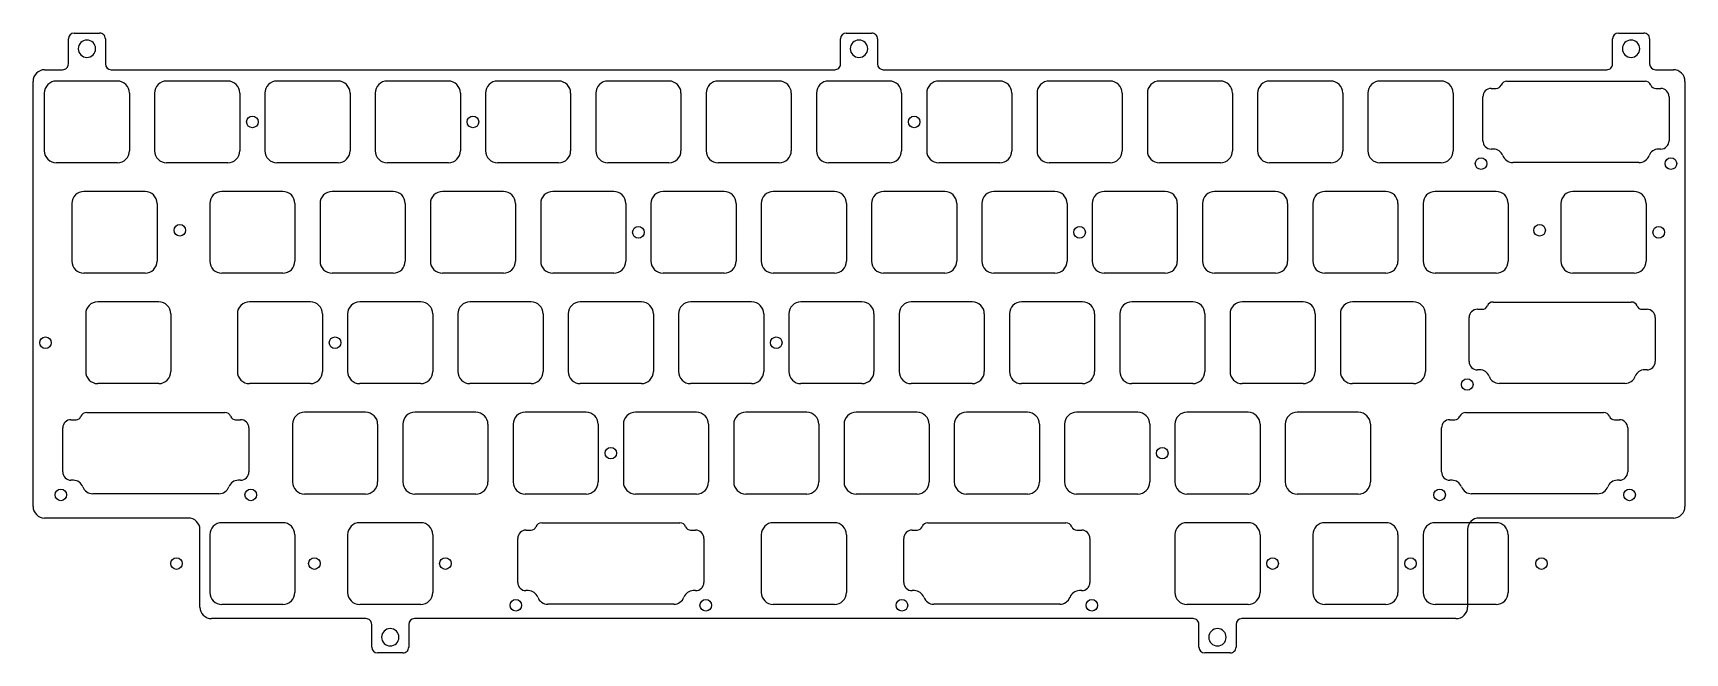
# Model space of a CAD drawing. Header units: millimetres. Extents: x -9 to 276, y -92 to 15.
import ezdxf

# ---------------------------------------------------------------- set-up
doc = ezdxf.new("R2010")
doc.units = ezdxf.units.MM
doc.header["$MEASUREMENT"] = 0
doc.layers.add('BLACK', color=7, linetype='CONTINUOUS')
doc.layers.add('Edge.Cuts', color=53, linetype='CONTINUOUS')

msp = doc.modelspace()

# ---------------------------------------------------------------- linework, layer by layer
at = {"layer": 'BLACK', "linetype": 'Continuous'}
for p, q in [((12.41875, -31.05), (1.868749, -31.05)), ((-0.20625, -33.125), (-0.20625, -43.075001)), ((14.49375, -33.125), (14.49375, -43.075)), ((12.41875, -45.15), (1.86875, -45.15))]:
    msp.add_line(p, q, dxfattribs=at)
at = {"layer": 'BLACK'}
for centre, radius, start, end in [((1.868754, -33.125004), 2.075004, 90.00013806, 179.99988955), ((12.41875, -33.125), 2.075, 0, 90), ((1.868752, -43.074998), 2.075002, 180.00008284, 269.99994478), ((12.41875, -43.075), 2.075, 270, 0)]:
    msp.add_arc(centre, radius, start, end, dxfattribs=at)
at = {"layer": 'Edge.Cuts', "linetype": 'Continuous'}
for p, q in [((-3.2, 10), (-3.2, 14.33)), ((-2.2, 15.33), (2.2, 15.33)), ((3.2, 14.33), (3.2, 10)), ((130.15, 10), (130.15, 14.33)), ((131.15, 15.33), (135.55, 15.33)), ((136.55, 14.33), (136.55, 10)), ((263.5, 10), (263.5, 14.33)), ((264.5, 15.33), (268.9, 15.33)), ((269.9, 14.33), (269.9, 10)), ((-7.3, 9), (-4.2, 9)), ((4.2, 9), (129.15, 9)), ((137.55, 9), (262.5, 9)), ((270.9, 9), (274, 9)), ((-9.3, -66.34), (-9.3, 7)), ((5.275, 7.05), (-5.275, 7.05)), ((24.325, 7.05), (13.775, 7.05)), ((43.375, 7.05), (32.825, 7.05)), ((62.425, 7.05), (51.875, 7.05)), ((81.475, 7.05), (70.925, 7.05)), ((100.525, 7.05), (89.975, 7.05)), ((119.575, 7.05), (109.025, 7.05)), ((138.625, 7.05), (128.075, 7.05)), ((157.675, 7.05), (147.125, 7.05)), ((176.725, 7.05), (166.175, 7.05)), ((195.775, 7.05), (185.225, 7.05)), ((214.825, 7.05), (204.275, 7.05)), ((233.875, 7.05), (223.325, 7.05)), ((242.52436, 5.77544), (243.38997, 5.77544)), ((245.24718, 7.0276), (269.10242, 7.0276)), ((270.95963, 5.77544), (271.82524, 5.77544)), ((276, 7), (276, -66.34)), ((-7.35, 4.975), (-7.35, -4.975)), ((7.35, 4.975), (7.35, -4.975)), ((11.7, 4.975), (11.7, -4.975)), ((26.4, 4.975), (26.4, -4.975)), ((30.75, 4.975), (30.75, -4.975)), ((45.45, 4.975), (45.45, -4.975)), ((49.8, 4.975), (49.8, -4.975)), ((64.5, 4.975), (64.5, -4.975)), ((68.85, 4.975), (68.85, -4.975)), ((83.55, 4.975), (83.55, -4.975)), ((87.9, 4.975), (87.9, -4.975)), ((102.6, 4.975), (102.6, -4.975)), ((106.95, 4.975), (106.95, -4.975)), ((121.65, 4.975), (121.65, -4.975)), ((126, 4.975), (126, -4.975)), ((140.7, 4.975), (140.7, -4.975)), ((145.05, 4.975), (145.05, -4.975)), ((159.75, 4.975), (159.75, -4.975)), ((164.1, 4.975), (164.1, -4.975)), ((178.8, 4.975), (178.8, -4.975)), ((183.15, 4.975), (183.15, -4.975)), ((197.85, 4.975), (197.85, -4.975)), ((202.2, 4.975), (202.2, -4.975)), ((216.9, 4.975), (216.9, -4.975)), ((221.25, 4.975), (221.25, -4.975)), ((235.95, 4.975), (235.95, -4.975)), ((241.09936, -3.25044), (241.09936, 4.35044)), ((273.25024, 4.35044), (273.25024, -3.25044)), ((242.9284, -4.67544), (242.52436, -4.67544)), ((271.82524, -4.67544), (271.4212, -4.67544)), ((5.275, -7.05), (-5.275, -7.05)), ((24.325, -7.05), (13.775, -7.05)), ((43.375, -7.05), (32.825, -7.05)), ((62.425, -7.05), (51.875, -7.05)), ((81.475, -7.05), (70.925, -7.05)), ((100.525, -7.05), (89.975, -7.05)), ((119.575, -7.05), (109.025, -7.05)), ((138.625, -7.05), (128.075, -7.05)), ((157.675, -7.05), (147.125, -7.05)), ((176.725, -7.05), (166.175, -7.05)), ((195.775, -7.05), (185.225, -7.05)), ((214.825, -7.05), (204.275, -7.05)), ((233.875, -7.05), (223.325, -7.05)), ((268.0503, -7.01191), (246.2993, -7.01191)), ((-2.587499, -14.074999), (-2.587499, -24.025001)), ((10.0375, -12), (-0.5125, -12)), ((12.112501, -14.075), (12.112501, -24.025)), ((21.225, -14.075), (21.225, -24.025)), ((33.85, -12), (23.3, -12)), ((35.925, -14.075), (35.925, -24.025)), ((40.275, -14.075), (40.275, -24.025)), ((52.9, -12), (42.35, -12)), ((54.975, -14.075), (54.975, -24.025)), ((59.325, -14.075), (59.325, -24.025)), ((71.95, -12), (61.4, -12)), ((74.025, -14.075), (74.025, -24.025)), ((78.375, -14.075), (78.375, -24.025)), ((91, -12), (80.45, -12)), ((93.075, -14.075), (93.075, -24.025)), ((97.425, -14.075), (97.425, -24.025)), ((110.05, -12), (99.5, -12)), ((112.125, -14.075), (112.125, -24.025)), ((116.475, -14.075), (116.475, -24.025)), ((129.1, -12), (118.55, -12)), ((131.175, -14.075), (131.175, -24.025)), ((135.525, -14.075), (135.525, -24.025)), ((148.15, -12), (137.6, -12)), ((150.225, -14.075), (150.225, -24.025)), ((154.575, -14.075), (154.575, -24.025)), ((167.2, -12), (156.65, -12)), ((169.275, -14.075), (169.275, -24.025)), ((173.625, -14.075), (173.625, -24.025)), ((186.25, -12), (175.7, -12)), ((188.325, -14.075), (188.325, -24.025)), ((192.675, -14.075), (192.675, -24.025)), ((205.3, -12), (194.75, -12)), ((207.375, -14.075), (207.375, -24.025)), ((211.725, -14.075), (211.725, -24.025)), ((224.35, -12), (213.8, -12)), ((226.425, -14.075), (226.425, -24.025)), ((230.775, -14.075), (230.775, -24.025)), ((243.4, -12), (232.85, -12)), ((245.475, -14.075), (245.475, -24.025)), ((254.5875, -14.075), (254.5875, -24.025001)), ((267.2125, -12), (256.662499, -12)), ((269.2875, -14.075), (269.2875, -24.025)), ((10.0375, -26.100001), (-0.5125, -26.1)), ((33.85, -26.1), (23.3, -26.1)), ((52.9, -26.1), (42.35, -26.1)), ((71.95, -26.1), (61.4, -26.1)), ((91, -26.1), (80.45, -26.1)), ((110.05, -26.1), (99.5, -26.1)), ((129.1, -26.1), (118.55, -26.1)), ((148.15, -26.1), (137.6, -26.1)), ((167.2, -26.1), (156.65, -26.1)), ((186.25, -26.1), (175.7, -26.1)), ((205.3, -26.1), (194.75, -26.1)), ((224.35, -26.1), (213.8, -26.1)), ((243.4, -26.1), (232.85, -26.1)), ((267.2125, -26.1), (256.6625, -26.1)), ((38.6125, -31.05), (28.0625, -31.05)), ((57.6625, -31.05), (47.1125, -31.05)), ((76.7125, -31.05), (66.1625, -31.05)), ((95.7625, -31.05), (85.2125, -31.05)), ((114.8125, -31.05), (104.2625, -31.05)), ((133.8625, -31.05), (123.3125, -31.05)), ((152.9125, -31.05), (142.3625, -31.05)), ((171.9625, -31.05), (161.4125, -31.05)), ((191.0125, -31.05), (180.4625, -31.05)), ((210.0625, -31.05), (199.5125, -31.05)), ((229.1125, -31.05), (218.5625, -31.05)), ((242.86593, -31.0724), (266.72117, -31.0724)), ((25.9875, -33.125), (25.9875, -43.075)), ((40.6875, -33.125), (40.6875, -43.075)), ((45.0375, -33.125), (45.0375, -43.075)), ((59.7375, -33.125), (59.7375, -43.075)), ((64.0875, -33.125), (64.0875, -43.075)), ((78.7875, -33.125), (78.7875, -43.075)), ((83.1375, -33.125), (83.1375, -43.075)), ((97.8375, -33.125), (97.8375, -43.075)), ((102.1875, -33.125), (102.1875, -43.075)), ((116.8875, -33.125), (116.8875, -43.075)), ((121.2375, -33.125), (121.2375, -43.075)), ((135.9375, -33.125), (135.9375, -43.075)), ((140.2875, -33.125), (140.2875, -43.075)), ((154.9875, -33.125), (154.9875, -43.075)), ((159.3375, -33.125), (159.3375, -43.075)), ((174.0375, -33.125), (174.0375, -43.075)), ((178.3875, -33.125), (178.3875, -43.075)), ((193.0875, -33.125), (193.0875, -43.075)), ((197.4375, -33.125), (197.4375, -43.075)), ((212.1375, -33.125), (212.1375, -43.075)), ((216.4875, -33.125), (216.4875, -43.075)), ((231.1875, -33.125), (231.1875, -43.075)), ((238.71811, -41.35044), (238.71811, -33.74956)), ((240.14311, -32.32456), (241.00872, -32.32456)), ((268.57838, -32.32456), (269.44399, -32.32456)), ((270.86899, -33.74956), (270.86899, -41.35044)), ((240.54715, -42.77544), (240.14311, -42.77544)), ((269.44399, -42.77544), (269.03995, -42.77544)), ((38.6125, -45.15), (28.0625, -45.15)), ((57.6625, -45.15), (47.1125, -45.15)), ((76.7125, -45.15), (66.1625, -45.15)), ((95.7625, -45.15), (85.2125, -45.15)), ((114.8125, -45.15), (104.2625, -45.15)), ((133.8625, -45.15), (123.3125, -45.15)), ((152.9125, -45.15), (142.3625, -45.15)), ((171.9625, -45.15), (161.4125, -45.15)), ((191.0125, -45.15), (180.4625, -45.15)), ((210.0625, -45.15), (199.5125, -45.15)), ((229.1125, -45.15), (218.5625, -45.15)), ((265.66905, -45.11191), (243.91805, -45.11191)), ((-0.02157, -50.1224), (23.83367, -50.1224)), ((48.1375, -50.1), (37.5875, -50.1)), ((67.1875, -50.1), (56.6375, -50.1)), ((86.2375, -50.1), (75.6875, -50.1)), ((105.2875, -50.1), (94.7375, -50.1)), ((124.3375, -50.1), (113.7875, -50.1)), ((143.3875, -50.1), (132.8375, -50.1)), ((162.4375, -50.1), (151.8875, -50.1)), ((181.4875, -50.1), (170.9375, -50.1)), ((200.5375, -50.1), (189.9875, -50.1)), ((219.5875, -50.1), (209.0375, -50.1)), ((238.10343, -50.1224), (261.95867, -50.1224)), ((-4.16939, -60.40044), (-4.16939, -52.79956)), ((-2.74439, -51.37456), (-1.87878, -51.37456)), ((25.69088, -51.37456), (26.55649, -51.37456)), ((27.98149, -52.79956), (27.98149, -60.40044)), ((35.5125, -52.175), (35.5125, -62.125)), ((50.2125, -52.175), (50.2125, -62.125)), ((54.5625, -52.175), (54.5625, -62.125)), ((69.2625, -52.175), (69.2625, -62.125)), ((73.6125, -52.175), (73.6125, -62.125)), ((88.3125, -52.175), (88.3125, -62.125)), ((92.6625, -52.175), (92.6625, -62.125)), ((107.3625, -52.175), (107.3625, -62.125)), ((111.7125, -52.175), (111.7125, -62.125)), ((126.4125, -52.175), (126.4125, -62.125)), ((130.7625, -52.175), (130.7625, -62.125)), ((145.4625, -52.175), (145.4625, -62.125)), ((149.8125, -52.175), (149.8125, -62.125)), ((164.5125, -52.175), (164.5125, -62.125)), ((168.8625, -52.175), (168.8625, -62.125)), ((183.5625, -52.175), (183.5625, -62.125)), ((187.9125, -52.175), (187.9125, -62.125)), ((202.6125, -52.175), (202.6125, -62.125)), ((206.9625, -52.175), (206.9625, -62.125)), ((221.6625, -52.175), (221.6625, -62.125)), ((233.95561, -60.40044), (233.95561, -52.79956)), ((235.38061, -51.37456), (236.24622, -51.37456)), ((263.81588, -51.37456), (264.68149, -51.37456)), ((266.10649, -52.79956), (266.10649, -60.40044)), ((-2.34035, -61.82544), (-2.74439, -61.82544)), ((26.55649, -61.82544), (26.15245, -61.82544)), ((235.78465, -61.82544), (235.38061, -61.82544)), ((264.68149, -61.82544), (264.27745, -61.82544)), ((22.78155, -64.16191), (1.03055, -64.16191)), ((48.1375, -64.2), (37.5875, -64.2)), ((67.1875, -64.2), (56.6375, -64.2)), ((86.2375, -64.2), (75.6875, -64.2)), ((105.2875, -64.2), (94.7375, -64.2)), ((124.3375, -64.2), (113.7875, -64.2)), ((143.3875, -64.2), (132.8375, -64.2)), ((162.4375, -64.2), (151.8875, -64.2)), ((181.4875, -64.2), (170.9375, -64.2)), ((200.5375, -64.2), (189.9875, -64.2)), ((219.5875, -64.2), (209.0375, -64.2)), ((260.90655, -64.16191), (239.15555, -64.16191)), ((17.525, -68.34), (-7.3, -68.34)), ((274, -68.34), (240.45625, -68.34)), ((19.525, -83.7), (19.525, -70.34)), ((21.225, -71.225), (21.225, -81.175001)), ((21.225, -71.225), (21.225, -81.175001)), ((33.85, -69.15), (23.299999, -69.15)), ((33.85, -69.15), (23.299999, -69.15)), ((35.925, -71.225), (35.925, -81.175)), ((35.925, -71.225), (35.925, -81.175)), ((45.0375, -71.225), (45.0375, -81.175001)), ((45.0375, -71.225), (45.0375, -81.175001)), ((57.6625, -69.15), (47.112499, -69.15)), ((57.6625, -69.15), (47.112499, -69.15)), ((59.7375, -71.225), (59.7375, -81.175)), ((59.7375, -71.225), (59.7375, -81.175)), ((75.83686, -70.42456), (76.70247, -70.42456)), ((75.849012, -70.42456), (76.702575, -70.42456)), ((76.702575, -70.424548), (76.702575, -70.42456)), ((78.55968, -69.1724), (102.41492, -69.1724)), ((78.559875, -69.172411), (78.559875, -69.1724)), ((78.559875, -69.1724), (102.415075, -69.1724)), ((104.27213, -70.42456), (105.13774, -70.42456)), ((104.272275, -70.42456), (105.137875, -70.42456)), ((116.475, -71.225), (116.475, -81.175001)), ((116.475, -71.225), (116.475, -81.175001)), ((129.1, -69.15), (118.549999, -69.15)), ((129.1, -69.15), (118.549999, -69.15)), ((131.175, -71.225), (131.175, -81.175)), ((131.175, -71.225), (131.175, -81.175)), ((142.51186, -70.42456), (143.37747, -70.42456)), ((142.524012, -70.42456), (143.377575, -70.42456)), ((143.377575, -70.424548), (143.377575, -70.42456)), ((145.23468, -69.1724), (169.08992, -69.1724)), ((145.234875, -69.172411), (145.234875, -69.1724)), ((145.234875, -69.1724), (169.090075, -69.1724)), ((170.94713, -70.42456), (171.81274, -70.42456)), ((170.947275, -70.42456), (171.812875, -70.42456)), ((187.9125, -71.225), (187.9125, -81.175001)), ((187.9125, -71.225), (187.9125, -81.175001)), ((200.5375, -69.15), (189.987499, -69.15)), ((200.5375, -69.15), (189.987499, -69.15)), ((202.6125, -71.225), (202.6125, -81.175)), ((202.6125, -71.225), (202.6125, -81.175)), ((211.725, -71.225), (211.725, -81.175001)), ((211.725, -71.225), (211.725, -81.175001)), ((224.35, -69.15), (213.799999, -69.15)), ((224.35, -69.15), (213.799999, -69.15)), ((226.425, -71.225), (226.425, -81.175)), ((226.425, -71.225), (226.425, -81.175)), ((230.775, -71.225), (230.775, -81.175001)), ((230.775, -71.225), (230.775, -81.175001)), ((243.4, -69.15), (232.849999, -69.15)), ((243.4, -69.15), (232.849999, -69.15)), ((238.45625, -70.34), (238.45625, -83.7)), ((245.475, -71.225), (245.475, -81.175)), ((245.475, -71.225), (245.475, -81.175)), ((74.41186, -79.45044), (74.41186, -71.84956)), ((74.411985, -79.45044), (74.411985, -71.8497)), ((106.56274, -71.84956), (106.56274, -79.45044)), ((106.562865, -71.84956), (106.562865, -79.4504)), ((141.08686, -79.45044), (141.08686, -71.84956)), ((141.086985, -79.45044), (141.086985, -71.8497)), ((173.23774, -71.84956), (173.23774, -79.45044)), ((173.237865, -71.84956), (173.237865, -79.4504)), ((76.2409, -80.87544), (75.83686, -80.87544)), ((76.241075, -80.87544), (75.836975, -80.87544)), ((105.13774, -80.87544), (104.7337, -80.87544)), ((105.125958, -80.87544), (104.733825, -80.87544)), ((142.9159, -80.87544), (142.51186, -80.87544)), ((142.916075, -80.87544), (142.511975, -80.87544)), ((171.81274, -80.87544), (171.4087, -80.87544)), ((171.800958, -80.87544), (171.408825, -80.87544)), ((33.85, -83.25), (23.3, -83.25)), ((33.85, -83.25), (23.3, -83.25)), ((57.6625, -83.25), (47.1125, -83.25)), ((57.6625, -83.25), (47.1125, -83.25)), ((101.3628, -83.21191), (79.6118, -83.21191)), ((101.362925, -83.21191), (79.612075, -83.21191)), ((129.1, -83.25), (118.55, -83.25)), ((129.1, -83.25), (118.55, -83.25)), ((168.0378, -83.21191), (146.2868, -83.21191)), ((168.037925, -83.21191), (146.287075, -83.21191)), ((200.5375, -83.25), (189.9875, -83.25)), ((200.5375, -83.25), (189.9875, -83.25)), ((224.35, -83.25), (213.8, -83.25)), ((224.35, -83.25), (213.8, -83.25)), ((243.4, -83.25), (232.85, -83.25)), ((243.4, -83.25), (232.85, -83.25)), ((48.187498, -85.7), (21.525, -85.7)), ((49.187498, -90.62), (49.187498, -86.7)), ((55.5875, -86.7), (55.5875, -90.62)), ((191.0625, -85.7), (56.5875, -85.7)), ((192.0625, -90.62), (192.0625, -86.7)), ((198.4625, -86.7), (198.4625, -90.62)), ((236.45625, -85.7), (199.4625, -85.7)), ((54.5875, -91.62), (50.187498, -91.62)), ((197.4625, -91.62), (193.0625, -91.62))]:
    msp.add_line(p, q, dxfattribs=at)
at = {"layer": 'Edge.Cuts'}
for centre in [(28.575, 0), (66.675, 0), (142.875, 0), (240.775, -7.2), (273.575, -7.2), (16.04875, -18.7), (95.25, -19.05), (171.45, -19.05), (250.9012, -18.7), (271.4625, -19.05), (-7.14375, -38.1), (42.8625, -38.1), (119.0625, -38.1), (238.39375, -45.3), (90.4875, -57.15), (185.7375, -57.15), (-4.49375, -64.35), (28.30625, -64.35), (233.63125, -64.35), (266.43125, -64.35), (15.478125, -76.2), (39.290625, -76.2), (61.9125, -76.2), (204.7875, -76.2), (228.6, -76.2), (251.221875, -76.2), (74.0875, -83.4), (106.8875, -83.4), (140.7625, -83.4), (173.5625, -83.4)]:
    msp.add_circle(centre, 1, dxfattribs=at)
for centre, radius, start, end in [((-2.199954, 14.329983), 1.000046, 90.00263556, 179.99902602), ((2.200046, 14.329983), 1.000017, 0.00097407, 90.00263556), ((131.150046, 14.329983), 1.000046, 90.00263556, 179.99902602), ((135.550046, 14.329983), 1.000017, 0.00097407, 90.00263556), ((264.500046, 14.329983), 1.000046, 90.00263556, 179.99902602), ((268.900046, 14.329983), 1.000017, 0.00097407, 90.00263556), ((0, 12.63), 1.5, 0, 180), ((0, 12.63), 1.5, 180, 0), ((133.35, 12.63), 1.5, 0, 180), ((133.35, 12.63), 1.5, 180, 0), ((266.7, 12.63), 1.5, 0, 180), ((266.7, 12.63), 1.5, 180, 0), ((-7.299954, 6.999983), 2.000046, 90.00131779, 179.999513), ((-4.199954, 9.999983), 0.999954, 269.99736435, 0.00097407), ((4.200046, 9.999983), 0.999983, 179.99902602, 269.99736435), ((129.150046, 9.999983), 0.999954, 269.99736435, 0.00097407), ((137.550046, 9.999983), 0.999983, 179.99902602, 269.99736435), ((262.500046, 9.999983), 0.999954, 269.99736435, 0.00097407), ((270.900046, 9.999983), 0.999983, 179.99902602, 269.99736435), ((274.000046, 6.999983), 2.000017, 0.00048703, 90.00131779), ((-5.275028, 4.974985), 2.074972, 89.99922686, 179.99958581), ((5.274972, 4.974985), 2.075015, 0.00041418, 89.99922686), ((13.774972, 4.974985), 2.074972, 89.99922686, 179.99958581), ((24.324972, 4.974985), 2.075015, 0.00041418, 89.99922686), ((32.824972, 4.974985), 2.074972, 89.99922686, 179.99958581), ((43.374972, 4.974985), 2.075015, 0.00041418, 89.99922686), ((51.874972, 4.974985), 2.074972, 89.99922686, 179.99958581), ((62.424972, 4.974985), 2.075015, 0.00041418, 89.99922686), ((70.924972, 4.974985), 2.074972, 89.99922686, 179.99958581), ((81.474972, 4.974985), 2.075015, 0.00041418, 89.99922686), ((89.974972, 4.974985), 2.074972, 89.99922686, 179.99958581), ((100.524972, 4.974985), 2.075015, 0.00041418, 89.99922686), ((109.024972, 4.974985), 2.074972, 89.99922686, 179.99958581), ((119.574972, 4.974985), 2.075015, 0.00041418, 89.99922686), ((128.074972, 4.974985), 2.074972, 89.99922686, 179.99958581), ((138.624972, 4.974985), 2.075015, 0.00041418, 89.99922686), ((147.124972, 4.974985), 2.074972, 89.99922686, 179.99958581), ((157.674972, 4.974985), 2.075015, 0.00041418, 89.99922686), ((166.174972, 4.974985), 2.074972, 89.99922686, 179.99958581), ((176.724972, 4.974985), 2.075015, 0.00041418, 89.99922686), ((185.224972, 4.974985), 2.074972, 89.99922686, 179.99958581), ((195.774972, 4.974985), 2.075015, 0.00041418, 89.99922686), ((204.274972, 4.974985), 2.074972, 89.99922686, 179.99958581), ((214.824972, 4.974985), 2.075015, 0.00041418, 89.99922686), ((223.324972, 4.974985), 2.074972, 89.99922686, 179.99958581), ((233.874972, 4.974985), 2.075015, 0.00041418, 89.99922686), ((242.52436, 4.35044), 1.425, 90, 180), ((243.38997, 6.70385), 0.928411, 270, 337.97729805), ((245.2472, 5.9526), 1.075006, 90.00106597, 157.97610066), ((269.1024, 5.9526), 1.075, 22.02389934, 89.99893403), ((270.9596, 6.7039), 0.92846, 202.02625676, 270.00185132), ((271.82524, 4.35044), 1.425, 0, 90), ((-5.275028, -4.975015), 2.074985, 179.99958581, 270.00077315), ((5.274972, -4.975015), 2.075028, 270.00077315, 0.00041418), ((13.774972, -4.975015), 2.074985, 179.99958581, 270.00077315), ((24.324972, -4.975015), 2.075028, 270.00077315, 0.00041418), ((32.824972, -4.975015), 2.074985, 179.99958581, 270.00077315), ((43.374972, -4.975015), 2.075028, 270.00077315, 0.00041418), ((51.874972, -4.975015), 2.074985, 179.99958581, 270.00077315), ((62.424972, -4.975015), 2.075028, 270.00077315, 0.00041418), ((70.924972, -4.975015), 2.074985, 179.99958581, 270.00077315), ((81.474972, -4.975015), 2.075028, 270.00077315, 0.00041418), ((89.974972, -4.975015), 2.074985, 179.99958581, 270.00077315), ((100.524972, -4.975015), 2.075028, 270.00077315, 0.00041418), ((109.024972, -4.975015), 2.074985, 179.99958581, 270.00077315), ((119.574972, -4.975015), 2.075028, 270.00077315, 0.00041418), ((128.074972, -4.975015), 2.074985, 179.99958581, 270.00077315), ((138.624972, -4.975015), 2.075028, 270.00077315, 0.00041418), ((147.124972, -4.975015), 2.074985, 179.99958581, 270.00077315), ((157.674972, -4.975015), 2.075028, 270.00077315, 0.00041418), ((166.174972, -4.975015), 2.074985, 179.99958581, 270.00077315), ((176.724972, -4.975015), 2.075028, 270.00077315, 0.00041418), ((185.224972, -4.975015), 2.074985, 179.99958581, 270.00077315), ((195.774972, -4.975015), 2.075028, 270.00077315, 0.00041418), ((204.274972, -4.975015), 2.074985, 179.99958581, 270.00077315), ((214.824972, -4.975015), 2.075028, 270.00077315, 0.00041418), ((223.324972, -4.975015), 2.074985, 179.99958581, 270.00077315), ((233.874972, -4.975015), 2.075028, 270.00077315, 0.00041418), ((242.52436, -3.25044), 1.425, 180, 270), ((242.92841, -6.40037), 1.72493, 20.54597615, 90.00033216), ((271.4212, -6.4004), 1.724938, 90, 159.45340178), ((271.8252, -3.2504), 1.42504, 270.00160826, 359.99839174), ((246.29931, -5.13696), 1.87495, 200.54592343, 269.99969441), ((268.0503, -5.137), 1.874943, 270, 339.45493501), ((-0.512528, -14.075015), 2.074971, 89.99922686, 179.9995582), ((10.037472, -14.075015), 2.075015, 0.00041418, 89.99922686), ((23.299972, -14.075015), 2.074972, 89.99922686, 179.99958581), ((33.849972, -14.075015), 2.075015, 0.00041418, 89.99922686), ((42.349972, -14.075015), 2.074972, 89.99922686, 179.99958581), ((52.899972, -14.075015), 2.075015, 0.00041418, 89.99922686), ((61.399972, -14.075015), 2.074972, 89.99922686, 179.99958581), ((71.949972, -14.075015), 2.075015, 0.00041418, 89.99922686), ((80.449972, -14.075015), 2.074972, 89.99922686, 179.99958581), ((90.999972, -14.075015), 2.075015, 0.00041418, 89.99922686), ((99.499972, -14.075015), 2.074972, 89.99922686, 179.99958581), ((110.049972, -14.075015), 2.075015, 0.00041418, 89.99922686), ((118.549972, -14.075015), 2.074972, 89.99922686, 179.99958581), ((129.099972, -14.075015), 2.075015, 0.00041418, 89.99922686), ((137.599972, -14.075015), 2.074972, 89.99922686, 179.99958581), ((148.149972, -14.075015), 2.075015, 0.00041418, 89.99922686), ((156.649972, -14.075015), 2.074972, 89.99922686, 179.99958581), ((167.199972, -14.075015), 2.075015, 0.00041418, 89.99922686), ((175.699972, -14.075015), 2.074972, 89.99922686, 179.99958581), ((186.249972, -14.075015), 2.075015, 0.00041418, 89.99922686), ((194.749972, -14.075015), 2.074972, 89.99922686, 179.99958581), ((205.299972, -14.075015), 2.075015, 0.00041418, 89.99922686), ((213.799972, -14.075015), 2.074972, 89.99922686, 179.99958581), ((224.349972, -14.075015), 2.075015, 0.00041418, 89.99922686), ((232.849972, -14.075015), 2.074972, 89.99922686, 179.99958581), ((243.399972, -14.075015), 2.075015, 0.00041418, 89.99922686), ((256.6625, -14.075), 2.075, 90.00002761, 180), ((267.2125, -14.075), 2.075, 0, 90), ((-0.512528, -24.025015), 2.074985, 179.99961342, 270.00077315), ((10.037472, -24.025015), 2.075029, 270.00077315, 0.00041418), ((23.299972, -24.025015), 2.074985, 179.99958581, 270.00077315), ((33.849972, -24.025015), 2.075028, 270.00077315, 0.00041418), ((42.349972, -24.025015), 2.074985, 179.99958581, 270.00077315), ((52.899972, -24.025015), 2.075028, 270.00077315, 0.00041418), ((61.399972, -24.025015), 2.074985, 179.99958581, 270.00077315), ((71.949972, -24.025015), 2.075028, 270.00077315, 0.00041418), ((80.449972, -24.025015), 2.074985, 179.99958581, 270.00077315), ((90.999972, -24.025015), 2.075028, 270.00077315, 0.00041418), ((99.499972, -24.025015), 2.074985, 179.99958581, 270.00077315), ((110.049972, -24.025015), 2.075028, 270.00077315, 0.00041418), ((118.549972, -24.025015), 2.074985, 179.99958581, 270.00077315), ((129.099972, -24.025015), 2.075028, 270.00077315, 0.00041418), ((137.599972, -24.025015), 2.074985, 179.99958581, 270.00077315), ((148.149972, -24.025015), 2.075028, 270.00077315, 0.00041418), ((156.649972, -24.025015), 2.074985, 179.99958581, 270.00077315), ((167.199972, -24.025015), 2.075028, 270.00077315, 0.00041418), ((175.699972, -24.025015), 2.074985, 179.99958581, 270.00077315), ((186.249972, -24.025015), 2.075028, 270.00077315, 0.00041418), ((194.749972, -24.025015), 2.074985, 179.99958581, 270.00077315), ((205.299972, -24.025015), 2.075028, 270.00077315, 0.00041418), ((213.799972, -24.025015), 2.074985, 179.99958581, 270.00077315), ((224.349972, -24.025015), 2.075028, 270.00077315, 0.00041418), ((232.849972, -24.025015), 2.074985, 179.99958581, 270.00077315), ((243.399972, -24.025015), 2.075028, 270.00077315, 0.00041418), ((256.6625, -24.025), 2.075, 180.00002761, 270), ((267.2125, -24.025), 2.075, 270, 0), ((28.062472, -33.125015), 2.074972, 89.99922686, 179.99958581), ((38.612472, -33.125015), 2.075015, 0.00041418, 89.99922686), ((47.112472, -33.125015), 2.074972, 89.99922686, 179.99958581), ((57.662472, -33.125015), 2.075015, 0.00041418, 89.99922686), ((66.162472, -33.125015), 2.074972, 89.99922686, 179.99958581), ((76.712472, -33.125015), 2.075015, 0.00041418, 89.99922686), ((85.212472, -33.125015), 2.074972, 89.99922686, 179.99958581), ((95.762472, -33.125015), 2.075015, 0.00041418, 89.99922686), ((104.262472, -33.125015), 2.074972, 89.99922686, 179.99958581), ((114.812472, -33.125015), 2.075015, 0.00041418, 89.99922686), ((123.312472, -33.125015), 2.074972, 89.99922686, 179.99958581), ((133.862472, -33.125015), 2.075015, 0.00041418, 89.99922686), ((142.362472, -33.125015), 2.074972, 89.99922686, 179.99958581), ((152.912472, -33.125015), 2.075015, 0.00041418, 89.99922686), ((161.412472, -33.125015), 2.074972, 89.99922686, 179.99958581), ((171.962472, -33.125015), 2.075015, 0.00041418, 89.99922686), ((180.462472, -33.125015), 2.074972, 89.99922686, 179.99958581), ((191.012472, -33.125015), 2.075015, 0.00041418, 89.99922686), ((199.512472, -33.125015), 2.074972, 89.99922686, 179.99958581), ((210.062472, -33.125015), 2.075015, 0.00041418, 89.99922686), ((218.562472, -33.125015), 2.074972, 89.99922686, 179.99958581), ((229.112472, -33.125015), 2.075015, 0.00041418, 89.99922686), ((242.86595, -32.1474), 1.075006, 90.00106597, 157.97610066), ((266.72115, -32.1474), 1.075, 22.02389934, 89.99893403), ((240.14311, -33.74956), 1.425, 90, 180), ((241.00872, -31.39615), 0.928411, 270, 337.97729805), ((268.57835, -31.3961), 0.92846, 202.02625676, 270.00185132), ((269.44399, -33.74956), 1.425, 0, 90), ((240.14311, -41.35044), 1.425, 180, 270), ((240.54716, -44.50037), 1.72493, 20.54597615, 90.00033216), ((269.03995, -44.5004), 1.724938, 90, 159.45340178), ((269.44395, -41.3504), 1.42504, 270.00160826, 359.99839174), ((28.062472, -43.075015), 2.074985, 179.99958581, 270.00077315), ((38.612472, -43.075015), 2.075028, 270.00077315, 0.00041418), ((47.112472, -43.075015), 2.074985, 179.99958581, 270.00077315), ((57.662472, -43.075015), 2.075028, 270.00077315, 0.00041418), ((66.162472, -43.075015), 2.074985, 179.99958581, 270.00077315), ((76.712472, -43.075015), 2.075028, 270.00077315, 0.00041418), ((85.212472, -43.075015), 2.074985, 179.99958581, 270.00077315), ((95.762472, -43.075015), 2.075028, 270.00077315, 0.00041418), ((104.262472, -43.075015), 2.074985, 179.99958581, 270.00077315), ((114.812472, -43.075015), 2.075028, 270.00077315, 0.00041418), ((123.312472, -43.075015), 2.074985, 179.99958581, 270.00077315), ((133.862472, -43.075015), 2.075028, 270.00077315, 0.00041418), ((142.362472, -43.075015), 2.074985, 179.99958581, 270.00077315), ((152.912472, -43.075015), 2.075028, 270.00077315, 0.00041418), ((161.412472, -43.075015), 2.074985, 179.99958581, 270.00077315), ((171.962472, -43.075015), 2.075028, 270.00077315, 0.00041418), ((180.462472, -43.075015), 2.074985, 179.99958581, 270.00077315), ((191.012472, -43.075015), 2.075028, 270.00077315, 0.00041418), ((199.512472, -43.075015), 2.074985, 179.99958581, 270.00077315), ((210.062472, -43.075015), 2.075028, 270.00077315, 0.00041418), ((218.562472, -43.075015), 2.074985, 179.99958581, 270.00077315), ((229.112472, -43.075015), 2.075028, 270.00077315, 0.00041418), ((243.91806, -43.23696), 1.87495, 200.54592343, 269.99969441), ((265.66905, -43.237), 1.874943, 270, 339.45493501), ((-1.87878, -50.44615), 0.928411, 270, 337.97729805), ((-0.02155, -51.1974), 1.075006, 90.00106597, 157.97610066), ((23.83365, -51.1974), 1.075, 22.02389934, 89.99893403), ((25.69085, -50.4461), 0.92846, 202.02625676, 270.00185132), ((37.587472, -52.175015), 2.074972, 89.99922686, 179.99958581), ((48.137472, -52.175015), 2.075015, 0.00041418, 89.99922686), ((56.637472, -52.175015), 2.074972, 89.99922686, 179.99958581), ((67.187472, -52.175015), 2.075015, 0.00041418, 89.99922686), ((75.687472, -52.175015), 2.074972, 89.99922686, 179.99958581), ((86.237472, -52.175015), 2.075015, 0.00041418, 89.99922686), ((94.737472, -52.175015), 2.074972, 89.99922686, 179.99958581), ((105.287472, -52.175015), 2.075015, 0.00041418, 89.99922686), ((113.787472, -52.175015), 2.074972, 89.99922686, 179.99958581), ((124.337472, -52.175015), 2.075015, 0.00041418, 89.99922686), ((132.837472, -52.175015), 2.074972, 89.99922686, 179.99958581), ((143.387472, -52.175015), 2.075015, 0.00041418, 89.99922686), ((151.887472, -52.175015), 2.074972, 89.99922686, 179.99958581), ((162.437472, -52.175015), 2.075015, 0.00041418, 89.99922686), ((170.937472, -52.175015), 2.074972, 89.99922686, 179.99958581), ((181.487472, -52.175015), 2.075015, 0.00041418, 89.99922686), ((189.987472, -52.175015), 2.074972, 89.99922686, 179.99958581), ((200.537472, -52.175015), 2.075015, 0.00041418, 89.99922686), ((209.037472, -52.175015), 2.074972, 89.99922686, 179.99958581), ((219.587472, -52.175015), 2.075015, 0.00041418, 89.99922686), ((236.24622, -50.44615), 0.928411, 270, 337.97729805), ((238.10345, -51.1974), 1.075006, 90.00106597, 157.97610066), ((261.95865, -51.1974), 1.075, 22.02389934, 89.99893403), ((263.81585, -50.4461), 0.92846, 202.02625676, 270.00185132), ((-2.74439, -52.79956), 1.425, 90, 180), ((26.55649, -52.79956), 1.425, 0, 90), ((235.38061, -52.79956), 1.425, 90, 180), ((264.68149, -52.79956), 1.425, 0, 90), ((-2.74439, -60.40044), 1.425, 180, 270), ((-2.34034, -63.55037), 1.72493, 20.54597615, 90.00033216), ((26.15245, -63.5504), 1.724938, 90, 159.45340178), ((26.55645, -60.4004), 1.42504, 270.00160826, 359.99839174), ((37.587472, -62.125015), 2.074985, 179.99958581, 270.00077315), ((48.137472, -62.125015), 2.075028, 270.00077315, 0.00041418), ((56.637472, -62.125015), 2.074985, 179.99958581, 270.00077315), ((67.187472, -62.125015), 2.075028, 270.00077315, 0.00041418), ((75.687472, -62.125015), 2.074985, 179.99958581, 270.00077315), ((86.237472, -62.125015), 2.075028, 270.00077315, 0.00041418), ((94.737472, -62.125015), 2.074985, 179.99958581, 270.00077315), ((105.287472, -62.125015), 2.075028, 270.00077315, 0.00041418), ((113.787472, -62.125015), 2.074985, 179.99958581, 270.00077315), ((124.337472, -62.125015), 2.075028, 270.00077315, 0.00041418), ((132.837472, -62.125015), 2.074985, 179.99958581, 270.00077315), ((143.387472, -62.125015), 2.075028, 270.00077315, 0.00041418), ((151.887472, -62.125015), 2.074985, 179.99958581, 270.00077315), ((162.437472, -62.125015), 2.075028, 270.00077315, 0.00041418), ((170.937472, -62.125015), 2.074985, 179.99958581, 270.00077315), ((181.487472, -62.125015), 2.075028, 270.00077315, 0.00041418), ((189.987472, -62.125015), 2.074985, 179.99958581, 270.00077315), ((200.537472, -62.125015), 2.075028, 270.00077315, 0.00041418), ((209.037472, -62.125015), 2.074985, 179.99958581, 270.00077315), ((219.587472, -62.125015), 2.075028, 270.00077315, 0.00041418), ((235.38061, -60.40044), 1.425, 180, 270), ((235.78466, -63.55037), 1.72493, 20.54597615, 90.00033216), ((264.27745, -63.5504), 1.724938, 90, 159.45340178), ((264.68145, -60.4004), 1.42504, 270.00160826, 359.99839174), ((1.03056, -62.28696), 1.87495, 200.54592343, 269.99969441), ((22.78155, -62.287), 1.874943, 270, 339.45493501), ((239.15556, -62.28696), 1.87495, 200.54592343, 269.99969441), ((260.90655, -62.287), 1.874943, 270, 339.45493501), ((-7.299954, -66.340017), 1.999983, 179.999513, 269.99868219), ((17.525046, -70.340017), 2.000017, 0.00048703, 90.00131779), ((240.456246, -70.340017), 1.999996, 89.99988541, 179.99951298), ((274.000046, -66.340017), 1.999954, 269.99868219, 0.00048703), ((23.3, -71.225), 2.075, 90.00002761, 180), ((23.3, -71.225), 2.075, 90.00002761, 180), ((33.85, -71.225), 2.075, 0, 90), ((33.85, -71.225), 2.075, 0, 90), ((47.1125, -71.225), 2.075, 90.00002761, 180), ((47.1125, -71.225), 2.075, 90.00002761, 180), ((57.6625, -71.225), 2.075, 0, 90), ((57.6625, -71.225), 2.075, 0, 90), ((75.83686, -71.84956), 1.425, 90, 180), ((75.8371, -71.8496), 1.425115, 89.52108049, 180.00402043), ((76.70247, -69.49615), 0.928411, 270, 337.97729805), ((76.7026, -69.4962), 0.928388, 269.99845712, 337.98004296), ((78.5597, -70.2474), 1.075006, 90.00106597, 157.97610066), ((78.5598, -70.2474), 1.074983, 89.99600256, 157.97560099), ((102.4149, -70.2474), 1.075, 22.02389934, 89.99893403), ((102.415, -70.2474), 1.075, 22.02339581, 89.99600262), ((104.2721, -69.4961), 0.92846, 202.02625676, 270.00185132), ((104.2723, -69.4961), 0.92846, 202.02454675, 269.99845724), ((105.13774, -71.84956), 1.425, 0, 90), ((105.1379, -71.8495), 1.42494, 359.99758744, 90.00100523), ((118.55, -71.225), 2.075, 90.00002761, 180), ((118.55, -71.225), 2.075, 90.00002761, 180), ((129.1, -71.225), 2.075, 0, 90), ((129.1, -71.225), 2.075, 0, 90), ((142.51186, -71.84956), 1.425, 90, 180), ((142.5121, -71.8496), 1.425115, 89.52108049, 180.00402043), ((143.37747, -69.49615), 0.928411, 270, 337.97729805), ((143.3776, -69.4962), 0.928388, 269.99845712, 337.98004296), ((145.2347, -70.2474), 1.075006, 90.00106597, 157.97610066), ((145.2348, -70.2474), 1.074983, 89.99600256, 157.97560099), ((169.0899, -70.2474), 1.075, 22.02389934, 89.99893403), ((169.09, -70.2474), 1.075, 22.02339581, 89.99600262), ((170.9471, -69.4961), 0.92846, 202.02625676, 270.00185132), ((170.9473, -69.4961), 0.92846, 202.02454675, 269.99845724), ((171.81274, -71.84956), 1.425, 0, 90), ((171.8129, -71.8495), 1.42494, 359.99758744, 90.00100523), ((189.9875, -71.225), 2.075, 90.00002761, 180), ((189.9875, -71.225), 2.075, 90.00002761, 180), ((200.5375, -71.225), 2.075, 0, 90), ((200.5375, -71.225), 2.075, 0, 90), ((213.8, -71.225), 2.075, 90.00002761, 180), ((213.8, -71.225), 2.075, 90.00002761, 180), ((224.35, -71.225), 2.075, 0, 90), ((224.35, -71.225), 2.075, 0, 90), ((232.85, -71.225), 2.075, 90.00002761, 180), ((232.85, -71.225), 2.075, 90.00002761, 180), ((243.4, -71.225), 2.075, 0, 90), ((243.4, -71.225), 2.075, 0, 90), ((75.83686, -79.45044), 1.425, 180, 270), ((75.837, -79.4504), 1.42504, 180.00160826, 269.99899484), ((105.1377, -79.4504), 1.425165, 269.52789202, 0), ((105.1377, -79.4504), 1.42504, 270.00160826, 359.99839174), ((142.51186, -79.45044), 1.425, 180, 270), ((142.512, -79.4504), 1.42504, 180.00160826, 269.99899484), ((171.8127, -79.4504), 1.425165, 269.52789202, 0), ((171.8127, -79.4504), 1.42504, 270.00160826, 359.99839174), ((23.3, -81.175), 2.075, 180.00002761, 270), ((23.3, -81.175), 2.075, 180.00002761, 270), ((33.85, -81.175), 2.075, 270, 0), ((33.85, -81.175), 2.075, 270, 0), ((47.1125, -81.175), 2.075, 180.00002761, 270), ((47.1125, -81.175), 2.075, 180.00002761, 270), ((57.6625, -81.175), 2.075, 270, 0), ((57.6625, -81.175), 2.075, 270, 0), ((76.24091, -82.60037), 1.72493, 20.54597615, 90.00033216), ((76.2411, -82.6003), 1.72486, 20.54456057, 90.00083044), ((79.61181, -81.33696), 1.87495, 200.54592343, 269.99969441), ((79.612, -81.3369), 1.87501, 200.54694304, 270.00229182), ((101.3628, -81.337), 1.874943, 270, 339.45493501), ((101.3628, -81.3368), 1.87513, 270.00381945, 339.45055299), ((104.7337, -82.6004), 1.724938, 90, 159.45340178), ((104.7338, -82.6004), 1.724915, 89.99916959, 159.45311033), ((118.55, -81.175), 2.075, 180.00002761, 270), ((118.55, -81.175), 2.075, 180.00002761, 270), ((129.1, -81.175), 2.075, 270, 0), ((129.1, -81.175), 2.075, 270, 0), ((142.91591, -82.60037), 1.72493, 20.54597615, 90.00033216), ((142.9161, -82.6003), 1.72486, 20.54456057, 90.00083044), ((146.28681, -81.33696), 1.87495, 200.54592343, 269.99969441), ((146.287, -81.3369), 1.87501, 200.54694304, 270.00229182), ((168.0378, -81.337), 1.874943, 270, 339.45493501), ((168.0378, -81.3368), 1.87513, 270.00381945, 339.45055299), ((171.4087, -82.6004), 1.724938, 90, 159.45340178), ((171.4088, -82.6004), 1.724915, 89.99916959, 159.45311033), ((189.9875, -81.175), 2.075, 180.00002761, 270), ((189.9875, -81.175), 2.075, 180.00002761, 270), ((200.5375, -81.175), 2.075, 270, 0), ((200.5375, -81.175), 2.075, 270, 0), ((213.8, -81.175), 2.075, 180.00002761, 270), ((213.8, -81.175), 2.075, 180.00002761, 270), ((224.35, -81.175), 2.075, 270, 0), ((224.35, -81.175), 2.075, 270, 0), ((232.85, -81.175), 2.075, 180.00002761, 270), ((232.85, -81.175), 2.075, 180.00002761, 270), ((243.4, -81.175), 2.075, 270, 0), ((243.4, -81.175), 2.075, 270, 0), ((21.525046, -83.700017), 1.999983, 179.999513, 269.99868219), ((236.456246, -83.700017), 2.000004, 270.00011459, 0.00048701), ((48.187546, -86.700017), 1.000017, 0.00097408, 90.00275015), ((52.3875, -88.92), 1.5, 0, 180), ((56.587546, -86.700017), 1.000046, 90.00263556, 179.99902602), ((191.062546, -86.700017), 1.000017, 0.00097407, 90.00263556), ((195.2625, -88.92), 1.5, 0, 180), ((199.462546, -86.700017), 1.000046, 90.00263556, 179.99902602), ((50.187546, -90.620017), 0.999983, 179.99902602, 269.99724976), ((52.3875, -88.92), 1.5, 180, 0), ((54.587546, -90.620017), 0.999954, 269.99736435, 0.00097407), ((193.062546, -90.620017), 0.999983, 179.99902602, 269.99736435), ((195.2625, -88.92), 1.5, 180, 0), ((197.462546, -90.620017), 0.999954, 269.99736435, 0.00097407)]:
    msp.add_arc(centre, radius, start, end, dxfattribs=at)

doc.saveas('drawing.dxf')
